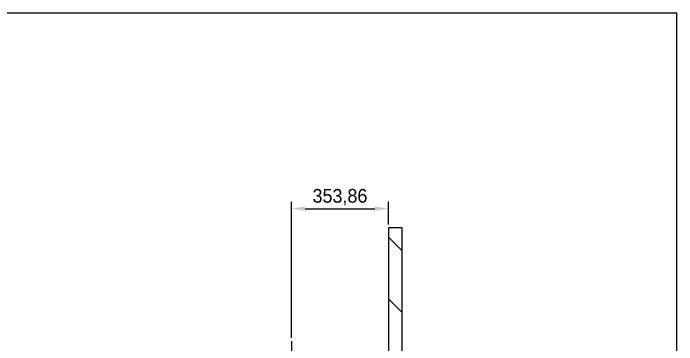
# Model space of a CAD drawing. Header units: millimetres. Extents: x 3916 to 10869, y 6515 to 11511.
# Drawn here: x 8448 to 10869, y 10301 to 11511 of the extents above; entities that cross this region are included whole.
import ezdxf

# ---------------------------------------------------------------- set-up
doc = ezdxf.new("R2010")
doc.units = ezdxf.units.MM
doc.header["$LTSCALE"] = 50
doc.header["$PDSIZE"] = -1
doc.linetypes.add('CENTERX2', pattern=[20.32, 12.7, -2.54, 2.54, -2.54])
doc.layers.add('CENTER_LINE', color=1, linetype='CENTERX2')
doc.layers.add('dim', color=4, linetype='Continuous', lineweight=18)
doc.styles.add('SLDTEXTSTYLE0', font='GULIM.TTC')
doc.dimstyles.new('ISO-25', dxfattribs={"dimtxt": 2.5, "dimasz": 2.5, "dimexe": 1.25, "dimexo": 0.625, "dimtad": 1, "dimtxsty": 'SLDTEXTSTYLE0', "dimcen": 2.5, "dimadec": 0, "dimazin": 0, "dimtfac": 1, "dimtmove": 0, "dimatfit": 3, "dimfxl": 0, "dimarcsym": 0})

# ---------------------------------------------------------------- blocks, each defined once
blk = doc.blocks.new('*D13')
at = {"layer": 'Defpoints', "color": 0}
for p in [(9816.7, 10797.8), (9816.7, 10727.8), (9462.8, 10313.8)]:
    blk.add_point(p, dxfattribs=at)
at = {"layer": 'dim', "color": 0, "lineweight": -2, "ltscale": 2}
for p, q in [((9462.8, 10326.3), (9462.8, 10822.8)), ((9816.7, 10740.3), (9816.7, 10822.8)), ((9512.8, 10797.8), (9766.7, 10797.8))]:
    blk.add_line(p, q, dxfattribs=at)
at = {"layer": 'dim', "color": 0}
for points in [[(9512.8, 10806.1), (9512.8, 10789.5), (9462.8, 10797.8)], [(9766.7, 10789.5), (9766.7, 10806.1), (9816.7, 10797.8)]]:
    blk.add_solid(points, dxfattribs=at)
at = {"layer": 'dim', "color": 0, "insert": (9639.8, 10840.1), "char_height": 50, "attachment_point": 5, "style": 'SLDTEXTSTYLE0'}
blk.add_mtext('353,86', dxfattribs=at)

msp = doc.modelspace()

# ---------------------------------------------------------------- hatches: boundary and pattern name
h = msp.add_hatch()
h.set_pattern_fill('ANSI31', color=5, scale=50, angle=90, style=0)
h.set_pattern_definition([(135, (9841.68, 9545.79), (-112.253, -112.253), [])])
h.paths.add_polyline_path([(9866.683, 10727.806), (9816.683, 10727.806), (9816.683, 8363.767), (9866.683, 8363.767)])

# ---------------------------------------------------------------- linework, layer by layer
msp.add_lwpolyline([(3915.689, 11511.068), (3915.689, 6514.529), (10868.546, 6514.529), (10868.546, 11511.068)], close=True)
at = {"color": 5}
msp.add_lwpolyline([(9866.683, 10727.806), (9816.683, 10727.806), (9816.683, 8363.767), (9866.683, 8363.767)], close=True, dxfattribs=at)
at = {"layer": 'CENTER_LINE'}
msp.add_line((9462.826, 10313.837), (9462.826, 10217.343), dxfattribs=at)

# ---------------------------------------------------------------- dimensions: what is measured, and where the dimension line sits
at = {"layer": 'dim', "ltscale": 2}
dim = msp.add_linear_dim(base=(9816.683, 10797.806), p1=(9462.826, 10313.837), p2=(9816.683, 10727.806), dimstyle='ISO-25', override={"dimscale": 20}, dxfattribs=at)
dim.commit()
dim.dimension.update_dxf_attribs({"geometry": '*D13', "text_midpoint": (9639.755, 10840.056)})

doc.saveas('drawing.dxf')
